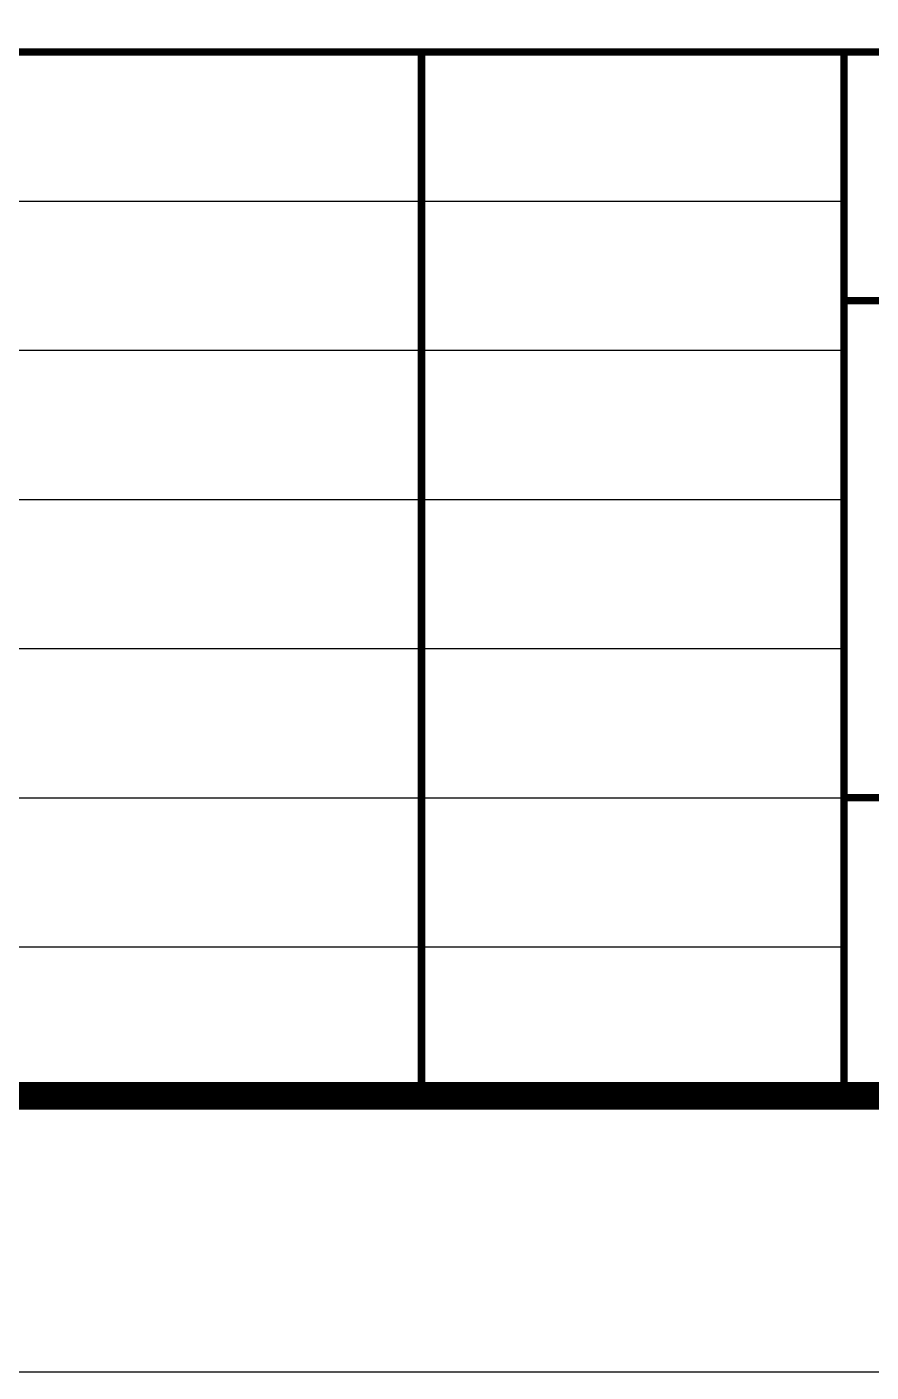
# Model space of a CAD drawing. Extents: x 575917 to 733065, y -270021 to -228021.
# Drawn here: x 718307 to 721363, y -270021 to -265150 of the extents above; entities that cross this region are included whole.
import ezdxf

# ---------------------------------------------------------------- set-up
doc = ezdxf.new("R2010")
doc.units = 0
doc.header["$LTSCALE"] = 1000
doc.header["$MEASUREMENT"] = 0
doc.layers.add('1', color=3, linetype='CONTINUOUS')
doc.layers.add('PUB_TITLE', color=4, linetype='CONTINUOUS')

msp = doc.modelspace()

# ---------------------------------------------------------------- linework, layer by layer
at = {"layer": '1'}
for p, q in [((715865.4, -265781.2), (721265.4, -265781.2)), ((716585.4, -266321.2), (721265.4, -266321.2)), ((715865.4, -266861.2), (721265.4, -266861.2)), ((716585.4, -267401.2), (721265.4, -267401.2)), ((715865.4, -267941.2), (721265.4, -267941.2)), ((715865.4, -268481.2), (721265.4, -268481.2))]:
    msp.add_line(p, q, dxfattribs=at)
at = {"layer": '1', "const_width": 45}
msp.add_lwpolyline([(715865.4, -263801.6), (732065.4, -263801.6), (732065.4, -269021.2), (715865.4, -269021.2)], close=True, dxfattribs=at)
at = {"layer": '1', "const_width": 27}
for points in [[(715865.4, -265241.2), (732065.4, -265241.2)], [(719735.4, -265241.2), (719735.4, -269021.2)], [(721265.4, -265241.2), (721265.4, -269021.2)], [(721265.4, -266141.2), (732065.4, -266141.2)], [(721251.4, -267940.9), (729335.9, -267940.9)]]:
    msp.add_lwpolyline(points, dxfattribs=at)
at = {"layer": 'PUB_TITLE'}
msp.add_lwpolyline([(658765.4, -270021.2), (658765.4, -228021.2), (733065.4, -228021.2), (733065.4, -270021.2)], close=True, dxfattribs=at)
msp.add_lwpolyline([(658765.4, -270021.2), (658765.4, -228021.2), (733065.4, -228021.2), (733065.4, -270021.2)], close=True, dxfattribs=at)
at = {"layer": 'PUB_TITLE', "const_width": 100}
msp.add_lwpolyline([(661265.4, -269021.2), (732065.4, -269021.2), (732065.4, -229021.2), (661265.4, -229021.2)], close=True, dxfattribs=at)
msp.add_lwpolyline([(661265.4, -269021.2), (732065.4, -269021.2), (732065.4, -229021.2), (661265.4, -229021.2)], close=True, dxfattribs=at)

doc.saveas('drawing.dxf')
